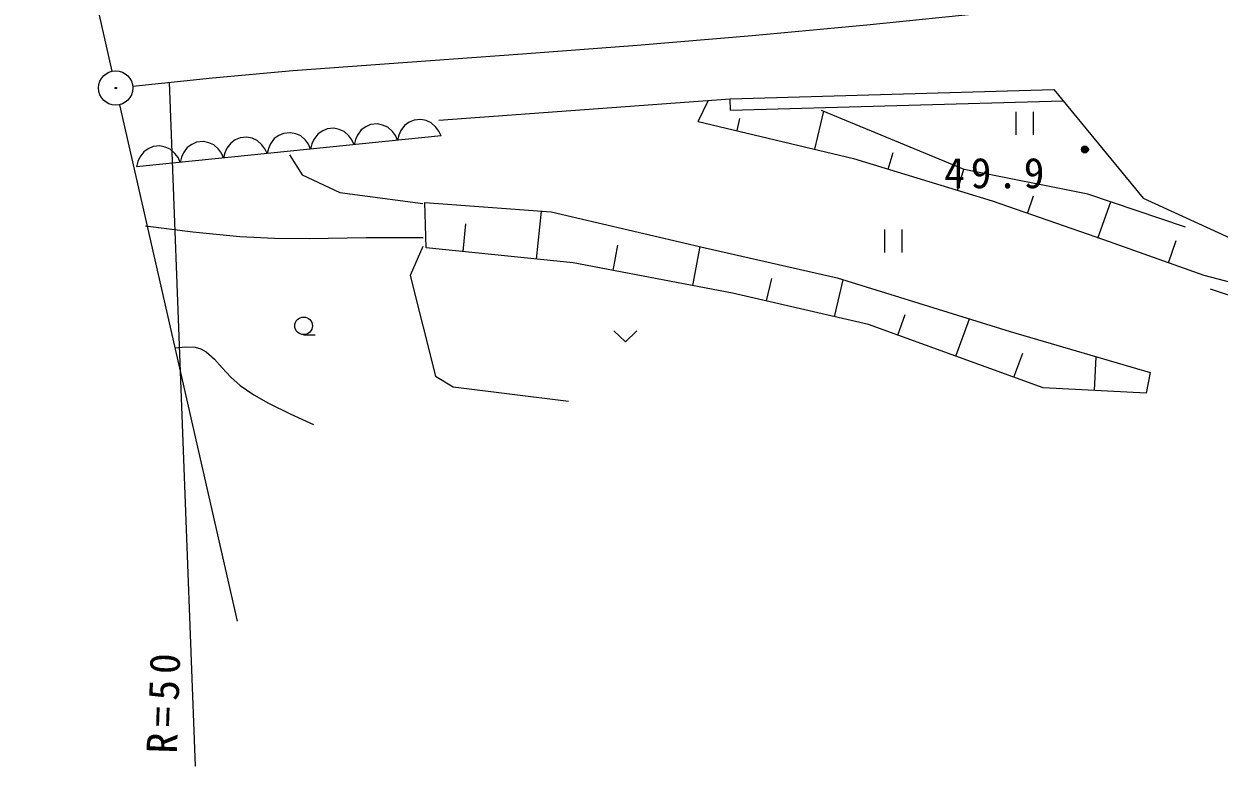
# Model space of a CAD drawing. Units: millimetres, scale not verified. Extents: x 40000 to 680000, y 20000 to 380000.
# Drawn here: x 271790 to 323603, y 269591 to 301774 of the extents above; entities that cross this region are included whole.
import ezdxf

# ---------------------------------------------------------------- set-up
doc = ezdxf.new("R2010")
doc.units = ezdxf.units.MM
doc.header["$LTSCALE"] = 1000
doc.linetypes.add('CHAIN', pattern=[18.5, 12, -1.5, 3.5, -1.5])
for name, color, linetype, lineweight in [('M-BGD', 7, 'Continuous', 25), ('M-BMK', 2, 'CHAIN', 13), ('M-BMK-OTRS', 5, 'Continuous', 25), ('M-BMK-SRVR', 3, 'Continuous', 25), ('M-OTRS', 6, 'Continuous', 25), ('M-STR-HTXT', 7, 'Continuous', 13)]:
    doc.layers.add(name, color=color, linetype=linetype, lineweight=lineweight)
doc.styles.add('ＭＳ ゴシック', font='')
doc.styles.get('ＭＳ ゴシック').set_extended_font_data('MS Gothic')

msp = doc.modelspace()

# ---------------------------------------------------------------- linework, layer by layer
at = {"layer": 'M-BGD'}
for p, q in [((289776, 297605), (302402, 298528)), ((301025, 297548), (301472, 298460)), ((302402, 298528), (316436, 298924)), ((302416, 298029), (302402, 298528)), ((316436, 298924), (320308, 294217)), ((302416, 298029), (316838, 298435)), ((306071, 296343), (306463, 297983)), ((312555, 295464), (306362, 298025)), ((314785, 297963), (314785, 296963)), ((315553, 296963), (315553, 297963)), ((287113, 297438), (286821, 297409)), ((287342, 297390), (287113, 297438)), ((288492, 297507), (288296, 297373)), ((288707, 297600), (288492, 297507)), ((288999, 297630), (288707, 297600)), ((289228, 297581), (288999, 297630)), ((289447, 297489), (289228, 297581)), ((289651, 297301), (289447, 297489)), ((301025, 297548), (307753, 295941)), ((302707, 297146), (302833, 297675)), ((289876, 296919), (276678, 295578)), ((282836, 296932), (282640, 296798)), ((283050, 297026), (282836, 296932)), ((283343, 297055), (283050, 297026)), ((283571, 297007), (283343, 297055)), ((283790, 296915), (283571, 297007)), ((283995, 296726), (283790, 296915)), ((284526, 296990), (284363, 296764)), ((284721, 297124), (284526, 296990)), ((284936, 297217), (284721, 297124)), ((285228, 297247), (284936, 297217)), ((285457, 297198), (285228, 297247)), ((285676, 297106), (285457, 297198)), ((285881, 296918), (285676, 297106)), ((286012, 296745), (285881, 296918)), ((286248, 296955), (286158, 296760)), ((286411, 297181), (286248, 296955)), ((286607, 297315), (286411, 297181)), ((286821, 297409), (286607, 297315)), ((287561, 297298), (287342, 297390)), ((287766, 297109), (287561, 297298)), ((287898, 296937), (287766, 297109)), ((287991, 296727), (287898, 296937)), ((288044, 296952), (287991, 296727)), ((288134, 297147), (288044, 296952)), ((288296, 297373), (288134, 297147)), ((289783, 297128), (289651, 297301)), ((289876, 296919), (289783, 297128)), ((277394, 296451), (277180, 296358)), ((277686, 296481), (277394, 296451)), ((277915, 296433), (277686, 296481)), ((278134, 296340), (277915, 296433)), ((278869, 296415), (278706, 296189)), ((279065, 296549), (278869, 296415)), ((279279, 296643), (279065, 296549)), ((279572, 296672), (279279, 296643)), ((279800, 296624), (279572, 296672)), ((280019, 296532), (279800, 296624)), ((280224, 296343), (280019, 296532)), ((280592, 296381), (280502, 296186)), ((280755, 296607), (280592, 296381)), ((280951, 296741), (280755, 296607)), ((281165, 296834), (280951, 296741)), ((281457, 296864), (281165, 296834)), ((281686, 296816), (281457, 296864)), ((281905, 296723), (281686, 296816)), ((282110, 296535), (281905, 296723)), ((282241, 296362), (282110, 296535)), ((282388, 296377), (282334, 296153)), ((282477, 296572), (282388, 296377)), ((282640, 296798), (282477, 296572)), ((284127, 296554), (283995, 296726)), ((284220, 296344), (284127, 296554)), ((284273, 296569), (284220, 296344)), ((284363, 296764), (284273, 296569)), ((286105, 296536), (286012, 296745)), ((286158, 296760), (286105, 296536)), ((276821, 295998), (276731, 295803)), ((276984, 296224), (276821, 295998)), ((277180, 296358), (276984, 296224)), ((278339, 296152), (278134, 296340)), ((278471, 295979), (278339, 296152)), ((278563, 295770), (278471, 295979)), ((278617, 295994), (278563, 295770)), ((278706, 296189), (278617, 295994)), ((280356, 296171), (280224, 296343)), ((280449, 295961), (280356, 296171)), ((280502, 296186), (280449, 295961)), ((282334, 296153), (282241, 296362)), ((283307, 296094), (283853, 295236)), ((307753, 295941), (313767, 294095)), ((309257, 295479), (309477, 296197)), ((276731, 295803), (276678, 295578)), ((312264, 294556), (312544, 295469)), ((317914, 294392), (312555, 295464)), ((283853, 295236), (285492, 294456)), ((285492, 294456), (289080, 293988)), ((315296, 293559), (315562, 294320)), ((322141, 292963), (317914, 294392)), ((289175, 294035), (294654, 293618)), ((289235, 292070), (289175, 294035)), ((313767, 294095), (318590, 292428)), ((318352, 292487), (318903, 294058)), ((320308, 294217), (326178, 291533)), ((294013, 291579), (294226, 293651)), ((294654, 293618), (301323, 292070)), ((277066, 293013), (279109, 292756)), ((279109, 292756), (281155, 292558)), ((290828, 291907), (290950, 293099)), ((309102, 292862), (309102, 291862)), ((309870, 291862), (309870, 292862)), ((281155, 292558), (282649, 292485)), ((282649, 292485), (284157, 292472)), ((284157, 292472), (286625, 292506)), ((286625, 292506), (289096, 292512)), ((318590, 292428), (322937, 290879)), ((321409, 291415), (321747, 292379)), ((289080, 292116), (288534, 290868)), ((295606, 291415), (289235, 292070)), ((297333, 291088), (297541, 292185)), ((300787, 290433), (301107, 292120)), ((301323, 292070), (307039, 290760)), ((302513, 290105), (295606, 291415)), ((288534, 290868), (289626, 286500)), ((303987, 289763), (304212, 290729)), ((306935, 289078), (307306, 290678)), ((307039, 290760), (314541, 288438)), ((322937, 290879), (325438, 290224)), ((324179, 289956), (323228, 290265)), ((308408, 288736), (302513, 290105)), ((309669, 288279), (309994, 289179)), ((315970, 285997), (308408, 288736)), ((312189, 287366), (312776, 288985)), ((283916, 288298), (284413, 288298)), ((297364, 288466), (297864, 287994)), ((297864, 287994), (298364, 288466)), ((314541, 288438), (320615, 286652)), ((278345, 287725), (278789, 287772)), ((278789, 287772), (279209, 287756)), ((279209, 287756), (279459, 287685)), ((279459, 287685), (279697, 287553)), ((279697, 287553), (280054, 287240)), ((280054, 287240), (280389, 286864)), ((314710, 286453), (315090, 287503)), ((318203, 285878), (318281, 287338)), ((280389, 286864), (280764, 286453)), ((320615, 286652), (320436, 285759)), ((280764, 286453), (281167, 286098)), ((281167, 286098), (281762, 285688)), ((289626, 286500), (290406, 286032)), ((290406, 286032), (295398, 285408)), ((281762, 285688), (282398, 285323)), ((320436, 285759), (315970, 285997)), ((282398, 285323), (283356, 284847)), ((283356, 284847), (284347, 284401))]:
    msp.add_line(p, q, dxfattribs=at)
for centre, radius in [((317785, 296328), 150), ((317785, 296328), 131), ((317785, 296328), 112), ((317785, 296328), 93.8), ((317785, 296328), 75), ((317785, 296328), 56.3), ((317785, 296327), 37.5), ((317785, 296328), 18.8), ((283916, 288681), 382)]:
    msp.add_circle(centre, radius, dxfattribs=at)
at = {"layer": 'M-BMK'}
for p, q in [((308329, 301732), (313308, 302234)), ((303360, 301274), (308329, 301732)), ((298379, 300856), (303360, 301274)), ((293406, 300475), (298379, 300856)), ((283445, 299747), (288420, 300118)), ((288420, 300118), (293406, 300475)), ((279969, 299442), (283445, 299747)), ((276514, 299079), (279969, 299442))]:
    msp.add_line(p, q, dxfattribs=at)
at = {"layer": 'M-BMK-OTRS'}
for p, q in [((270805, 320768), (275602, 299726)), ((275935, 298264), (281038, 275880))]:
    msp.add_line(p, q, dxfattribs=at)
at = {"layer": 'M-BMK-SRVR'}
msp.add_circle((275768, 298995), 746, dxfattribs=at)
at = {"layer": 'M-OTRS'}
for radius in [31.3, 25, 18.8, 12.5, 6.3]:
    msp.add_circle((275775, 298989), radius, dxfattribs=at)
at = {"layer": 'M-STR-HTXT'}
msp.add_line((279230, 269591), (278099, 299253), dxfattribs=at)

# ---------------------------------------------------------------- texts
at = {"layer": 'M-BGD', "insert": (311685, 294628), "char_height": 1320, "attachment_point": 7, "style": 'ＭＳ ゴシック'}
msp.add_mtext('\\T1.28;49.9', dxfattribs=at)
at = {"layer": 'M-STR-HTXT', "insert": (278445, 270115), "char_height": 1320, "attachment_point": 7, "rotation": 88.1, "style": 'ＭＳ ゴシック'}
msp.add_mtext('\\T1.28;R=50', dxfattribs=at)

doc.saveas('drawing.dxf')
